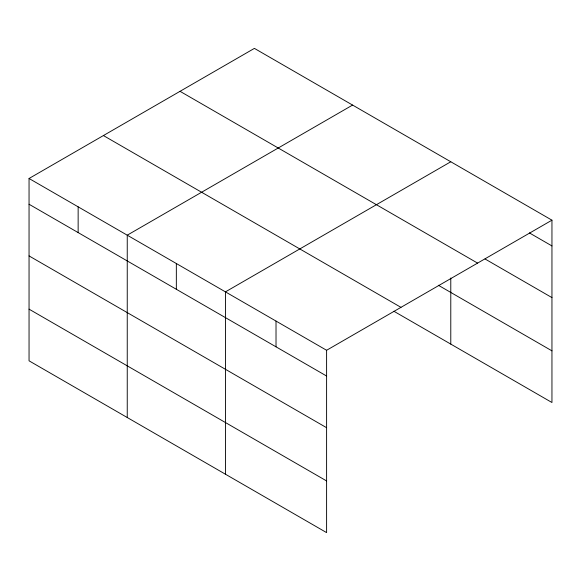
<?xml version="1.0" encoding="UTF-8"?>
<svg xmlns="http://www.w3.org/2000/svg" width="581" height="581" viewBox="0 0 581 581"><rect width="100%" height="100%" fill="white"/><g stroke="black" fill="none" stroke-linecap="round" stroke-linejoin="round"><path stroke-width="0.87" d="M326.602 427.703L326.602 350.278L29.05 178.49L29.05 360.823L326.602 532.617L326.602 427.703L29.05 255.916M393.889 311.256L551.95 402.51L551.95 220.177L254.398 48.383L29.05 178.49M352.587 105.074L127.246 235.182L127.246 417.514M450.783 161.772L225.435 291.873L225.435 474.205M326.602 350.278L551.95 220.177M529.378 232.901L551.95 245.93M485.026 258.966L551.95 297.603M180.03 91.319L477.589 263.113M438.314 285.235L551.95 350.844M103.411 135.555L400.97 307.349M29.05 204.243L326.602 376.03M29.05 309.15L326.602 480.945M450.783 277.994L450.783 344.105M276.019 321.075L276.019 346.828M176.341 263.527L176.341 289.28M78.144 206.836L78.144 232.589"/></g></svg>
